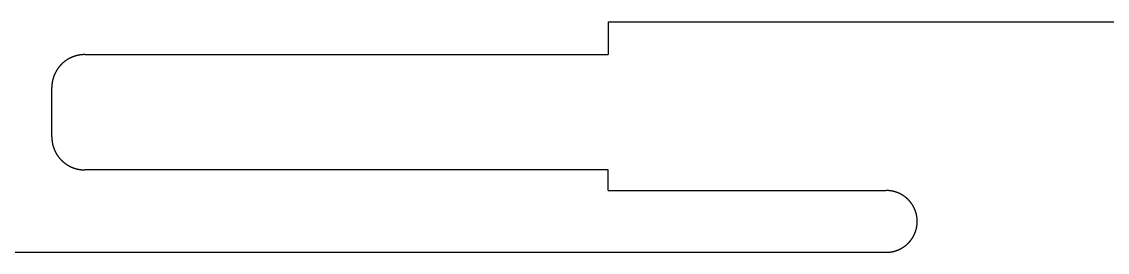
# Model space of a CAD drawing. Header units: millimetres. Extents: x -11 to 340, y -118 to 18.
# Drawn here: x 135.07 to 161.41, y 12.28 to 17.88 of the extents above; entities that cross this region are included whole.
import ezdxf

# ---------------------------------------------------------------- set-up
doc = ezdxf.new("R2010")
doc.units = ezdxf.units.MM
doc.header["$MEASUREMENT"] = 0
doc.layers.add('BLACK', color=7, linetype='CONTINUOUS')

msp = doc.modelspace()

# ---------------------------------------------------------------- linework, layer by layer
at = {"layer": 'BLACK', "linetype": 'Continuous'}
for p, q in [((149.3, 17.882529), (149.3, 17.082529)), ((149.3, 17.882529), (179.3, 17.882529)), ((136.049136, 16.86266), (136.043346, 16.857104)), ((136.054982, 16.868157), (136.049136, 16.86266)), ((136.060881, 16.873595), (136.054982, 16.868157)), ((136.066834, 16.878974), (136.060881, 16.873595)), ((136.07284, 16.884292), (136.066834, 16.878974)), ((136.078898, 16.889551), (136.07284, 16.884292)), ((136.085007, 16.894747), (136.078898, 16.889551)), ((136.091168, 16.899882), (136.085007, 16.894747)), ((136.097378, 16.904955), (136.091168, 16.899882)), ((136.103638, 16.909965), (136.097378, 16.904955)), ((136.109946, 16.914911), (136.103638, 16.909965)), ((136.116302, 16.919793), (136.109946, 16.914911)), ((136.122706, 16.924611), (136.116302, 16.919793)), ((136.129156, 16.929364), (136.122706, 16.924611)), ((136.135653, 16.934051), (136.129156, 16.929364)), ((136.142194, 16.938673), (136.135653, 16.934051)), ((136.14878, 16.943227), (136.142194, 16.938673)), ((136.155409, 16.947715), (136.14878, 16.943227)), ((136.162082, 16.952136), (136.155409, 16.947715)), ((136.168797, 16.956489), (136.162082, 16.952136)), ((136.175553, 16.960773), (136.168797, 16.956489)), ((136.182351, 16.964989), (136.175553, 16.960773)), ((136.189188, 16.969135), (136.182351, 16.964989)), ((136.196065, 16.973212), (136.189188, 16.969135)), ((136.202981, 16.977219), (136.196065, 16.973212)), ((136.209935, 16.981156), (136.202981, 16.977219)), ((136.216927, 16.985022), (136.209935, 16.981156)), ((136.223955, 16.988817), (136.216927, 16.985022)), ((136.231019, 16.992541), (136.223955, 16.988817)), ((136.238118, 16.996192), (136.231019, 16.992541)), ((136.245252, 16.999772), (136.238118, 16.996192)), ((136.25242, 17.00328), (136.245252, 16.999772)), ((136.259621, 17.006714), (136.25242, 17.00328)), ((136.266854, 17.010076), (136.259621, 17.006714)), ((136.274119, 17.013364), (136.266854, 17.010076)), ((136.281416, 17.016579), (136.274119, 17.013364)), ((136.288743, 17.01972), (136.281416, 17.016579)), ((136.2961, 17.022786), (136.288743, 17.01972)), ((136.303486, 17.025779), (136.2961, 17.022786)), ((136.310901, 17.028696), (136.303486, 17.025779)), ((136.318343, 17.031539), (136.310901, 17.028696)), ((136.325813, 17.034307), (136.318343, 17.031539)), ((136.33331, 17.036999), (136.325813, 17.034307)), ((136.340832, 17.039616), (136.33331, 17.036999)), ((136.34838, 17.042157), (136.340832, 17.039616)), ((136.355953, 17.044622), (136.34838, 17.042157)), ((136.36355, 17.047011), (136.355953, 17.044622)), ((136.37117, 17.049323), (136.36355, 17.047011)), ((136.378814, 17.051559), (136.37117, 17.049323)), ((136.38648, 17.053718), (136.378814, 17.051559)), ((136.394167, 17.055801), (136.38648, 17.053718)), ((136.401876, 17.057806), (136.394167, 17.055801)), ((136.409606, 17.059734), (136.401876, 17.057806)), ((136.417356, 17.061585), (136.409606, 17.059734)), ((136.425125, 17.063358), (136.417356, 17.061585)), ((136.432913, 17.065054), (136.425125, 17.063358)), ((136.44072, 17.066672), (136.432913, 17.065054)), ((136.448545, 17.068212), (136.44072, 17.066672)), ((136.456388, 17.069674), (136.448545, 17.068212)), ((136.464247, 17.071058), (136.456388, 17.069674)), ((136.472123, 17.072364), (136.464247, 17.071058)), ((136.480015, 17.073591), (136.472123, 17.072364)), ((136.487922, 17.07474), (136.480015, 17.073591)), ((136.495845, 17.07581), (136.487922, 17.07474)), ((136.503782, 17.076802), (136.495845, 17.07581)), ((136.511733, 17.077715), (136.503782, 17.076802)), ((136.519697, 17.078549), (136.511733, 17.077715)), ((136.527675, 17.079304), (136.519697, 17.078549)), ((136.535666, 17.07998), (136.527675, 17.079304)), ((136.543669, 17.080576), (136.535666, 17.07998)), ((136.551684, 17.081094), (136.543669, 17.080576)), ((136.55971, 17.081532), (136.551684, 17.081094)), ((136.567747, 17.081891), (136.55971, 17.081532)), ((136.575796, 17.08217), (136.567747, 17.081891)), ((136.583854, 17.082369), (136.575796, 17.08217)), ((136.591922, 17.082489), (136.583854, 17.082369)), ((136.6, 17.082529), (136.591922, 17.082489)), ((136.6, 17.082529), (149.3, 17.082529)), ((135.864804, 16.598462), (135.863236, 16.594793)), ((135.86639, 16.602123), (135.864804, 16.598462)), ((135.867995, 16.605777), (135.86639, 16.602123)), ((135.869618, 16.609422), (135.867995, 16.605777)), ((135.87126, 16.613061), (135.869618, 16.609422)), ((135.87292, 16.61669), (135.87126, 16.613061)), ((135.874598, 16.620313), (135.87292, 16.61669)), ((135.876295, 16.623926), (135.874598, 16.620313)), ((135.87801, 16.627532), (135.876295, 16.623926)), ((135.879743, 16.631129), (135.87801, 16.627532)), ((135.881495, 16.634719), (135.879743, 16.631129)), ((135.883264, 16.638298), (135.881495, 16.634719)), ((135.885052, 16.641871), (135.883264, 16.638298)), ((135.886857, 16.645434), (135.885052, 16.641871)), ((135.888681, 16.648989), (135.886857, 16.645434)), ((135.890522, 16.652534), (135.888681, 16.648989)), ((135.892382, 16.656071), (135.890522, 16.652534)), ((135.894259, 16.659599), (135.892382, 16.656071)), ((135.896155, 16.663118), (135.894259, 16.659599)), ((135.898068, 16.666627), (135.896155, 16.663118)), ((135.899999, 16.670128), (135.898068, 16.666627)), ((135.901948, 16.673619), (135.899999, 16.670128)), ((135.903914, 16.677101), (135.901948, 16.673619)), ((135.905898, 16.680572), (135.903914, 16.677101)), ((135.9079, 16.684036), (135.905898, 16.680572)), ((135.909918, 16.687488), (135.9079, 16.684036)), ((135.911955, 16.690931), (135.909918, 16.687488)), ((135.914008, 16.694364), (135.911955, 16.690931)), ((135.91608, 16.697788), (135.914008, 16.694364)), ((135.918168, 16.7012), (135.91608, 16.697788)), ((135.920274, 16.704604), (135.918168, 16.7012)), ((135.922397, 16.707996), (135.920274, 16.704604)), ((135.924538, 16.711379), (135.922397, 16.707996)), ((135.926695, 16.714751), (135.924538, 16.711379)), ((135.928869, 16.718113), (135.926695, 16.714751)), ((135.93106, 16.721464), (135.928869, 16.718113)), ((135.933269, 16.724805), (135.93106, 16.721464)), ((135.935494, 16.728134), (135.933269, 16.724805)), ((135.937736, 16.731453), (135.935494, 16.728134)), ((135.939994, 16.73476), (135.937736, 16.731453)), ((135.94227, 16.738058), (135.939994, 16.73476)), ((135.944562, 16.741343), (135.94227, 16.738058)), ((135.946871, 16.744618), (135.944562, 16.741343)), ((135.949196, 16.747881), (135.946871, 16.744618)), ((135.951538, 16.751133), (135.949196, 16.747881)), ((135.953896, 16.754373), (135.951538, 16.751133)), ((135.95627, 16.757602), (135.953896, 16.754373)), ((135.958661, 16.760819), (135.95627, 16.757602)), ((135.961068, 16.764025), (135.958661, 16.760819)), ((135.963491, 16.767218), (135.961068, 16.764025)), ((135.96593, 16.7704), (135.963491, 16.767218)), ((135.968385, 16.773569), (135.96593, 16.7704)), ((135.970856, 16.776727), (135.968385, 16.773569)), ((135.973343, 16.779873), (135.970856, 16.776727)), ((135.975846, 16.783006), (135.973343, 16.779873)), ((135.978364, 16.786127), (135.975846, 16.783006)), ((135.980899, 16.789235), (135.978364, 16.786127)), ((135.983448, 16.792331), (135.980899, 16.789235)), ((135.986014, 16.795415), (135.983448, 16.792331)), ((135.988594, 16.798485), (135.986014, 16.795415)), ((135.991191, 16.801543), (135.988594, 16.798485)), ((135.993802, 16.804588), (135.991191, 16.801543)), ((135.996429, 16.80762), (135.993802, 16.804588)), ((135.999071, 16.810639), (135.996429, 16.80762)), ((136.001728, 16.813645), (135.999071, 16.810639)), ((136.0044, 16.816638), (136.001728, 16.813645)), ((136.007087, 16.819617), (136.0044, 16.816638)), ((136.009789, 16.822583), (136.007087, 16.819617)), ((136.012506, 16.825536), (136.009789, 16.822583)), ((136.015237, 16.828475), (136.012506, 16.825536)), ((136.017984, 16.831401), (136.015237, 16.828475)), ((136.020744, 16.834312), (136.017984, 16.831401)), ((136.02352, 16.83721), (136.020744, 16.834312)), ((136.026309, 16.840095), (136.02352, 16.83721)), ((136.029113, 16.842965), (136.026309, 16.840095)), ((136.031931, 16.845821), (136.029113, 16.842965)), ((136.03761, 16.851491), (136.031931, 16.845821)), ((136.043346, 16.857104), (136.03761, 16.851491)), ((135.801735, 16.33564), (135.801482, 16.331625)), ((135.802008, 16.339649), (135.801735, 16.33564)), ((135.802301, 16.343657), (135.802008, 16.339649)), ((135.802613, 16.34766), (135.802301, 16.343657)), ((135.802946, 16.351663), (135.802613, 16.34766)), ((135.803298, 16.35566), (135.802946, 16.351663)), ((135.80367, 16.359656), (135.803298, 16.35566)), ((135.804062, 16.363646), (135.80367, 16.359656)), ((135.804474, 16.367635), (135.804062, 16.363646)), ((135.804905, 16.371619), (135.804474, 16.367635)), ((135.805356, 16.375602), (135.804905, 16.371619)), ((135.805827, 16.379578), (135.805356, 16.375602)), ((135.806318, 16.383554), (135.805827, 16.379578)), ((135.806828, 16.387524), (135.806318, 16.383554)), ((135.807358, 16.391492), (135.806828, 16.387524)), ((135.807908, 16.395454), (135.807358, 16.391492)), ((135.808478, 16.399415), (135.807908, 16.395454)), ((135.809067, 16.40337), (135.808478, 16.399415)), ((135.809676, 16.407323), (135.809067, 16.40337)), ((135.810304, 16.41127), (135.809676, 16.407323)), ((135.810953, 16.415215), (135.810304, 16.41127)), ((135.81162, 16.419153), (135.810953, 16.415215)), ((135.812308, 16.42309), (135.81162, 16.419153)), ((135.813015, 16.427021), (135.812308, 16.42309)), ((135.813742, 16.430949), (135.813015, 16.427021)), ((135.814487, 16.434871), (135.813742, 16.430949)), ((135.815253, 16.43879), (135.814487, 16.434871)), ((135.816038, 16.442703), (135.815253, 16.43879)), ((135.816843, 16.446614), (135.816038, 16.442703)), ((135.817667, 16.450518), (135.816843, 16.446614)), ((135.818511, 16.454419), (135.817667, 16.450518)), ((135.819374, 16.458313), (135.818511, 16.454419)), ((135.820257, 16.462205), (135.819374, 16.458313)), ((135.821159, 16.46609), (135.820257, 16.462205)), ((135.82208, 16.469972), (135.821159, 16.46609)), ((135.823021, 16.473846), (135.82208, 16.469972)), ((135.823981, 16.477718), (135.823021, 16.473846)), ((135.824961, 16.481583), (135.823981, 16.477718)), ((135.82596, 16.485444), (135.824961, 16.481583)), ((135.826978, 16.489298), (135.82596, 16.485444)), ((135.828015, 16.493149), (135.826978, 16.489298)), ((135.829072, 16.496992), (135.828015, 16.493149)), ((135.830148, 16.500832), (135.829072, 16.496992)), ((135.831243, 16.504664), (135.830148, 16.500832)), ((135.832358, 16.508493), (135.831243, 16.504664)), ((135.833491, 16.512314), (135.832358, 16.508493)), ((135.834644, 16.516131), (135.833491, 16.512314)), ((135.835816, 16.51994), (135.834644, 16.516131)), ((135.837007, 16.523746), (135.835816, 16.51994)), ((135.838217, 16.527543), (135.837007, 16.523746)), ((135.839447, 16.531336), (135.838217, 16.527543)), ((135.840695, 16.535121), (135.839447, 16.531336)), ((135.841962, 16.538902), (135.840695, 16.535121)), ((135.843248, 16.542674), (135.841962, 16.538902)), ((135.844554, 16.546442), (135.843248, 16.542674)), ((135.845878, 16.550201), (135.844554, 16.546442)), ((135.847221, 16.553956), (135.845878, 16.550201)), ((135.848583, 16.557703), (135.847221, 16.553956)), ((135.849964, 16.561444), (135.848583, 16.557703)), ((135.851364, 16.565177), (135.849964, 16.561444)), ((135.852782, 16.568905), (135.851364, 16.565177)), ((135.854219, 16.572624), (135.852782, 16.568905)), ((135.855676, 16.576338), (135.854219, 16.572624)), ((135.85715, 16.580042), (135.855676, 16.576338)), ((135.858644, 16.583742), (135.85715, 16.580042)), ((135.860156, 16.587432), (135.858644, 16.583742)), ((135.861687, 16.591117), (135.860156, 16.587432)), ((135.863236, 16.594793), (135.861687, 16.591117)), ((135.800014, 16.287302), (135.8, 16.283257)), ((135.8, 16.283257), (135.8, 16.282529)), ((135.8, 15.082529), (135.8, 16.282529)), ((135.800048, 16.291343), (135.800014, 16.287302)), ((135.800101, 16.295384), (135.800048, 16.291343)), ((135.800175, 16.29942), (135.800101, 16.295384)), ((135.800268, 16.303456), (135.800175, 16.29942)), ((135.800382, 16.307487), (135.800268, 16.303456)), ((135.800515, 16.311518), (135.800382, 16.307487)), ((135.800669, 16.315544), (135.800515, 16.311518)), ((135.800842, 16.31957), (135.800669, 16.315544)), ((135.801036, 16.32359), (135.800842, 16.31957)), ((135.801249, 16.327611), (135.801036, 16.32359)), ((135.801482, 16.331625), (135.801249, 16.327611)), ((135.8, 15.082529), (135.80004, 15.074451)), ((135.80004, 15.074451), (135.80016, 15.066383)), ((135.80016, 15.066383), (135.800359, 15.058325)), ((135.800359, 15.058325), (135.800638, 15.050276)), ((135.800638, 15.050276), (135.800997, 15.042239)), ((135.800997, 15.042239), (135.801435, 15.034213)), ((135.801435, 15.034213), (135.801953, 15.026198)), ((135.801953, 15.026198), (135.802549, 15.018195)), ((135.802549, 15.018195), (135.803225, 15.010204)), ((135.803225, 15.010204), (135.80398, 15.002226)), ((135.80398, 15.002226), (135.804814, 14.994262)), ((135.804814, 14.994262), (135.805727, 14.986311)), ((135.805727, 14.986311), (135.806719, 14.978374)), ((135.806719, 14.978374), (135.807789, 14.970451)), ((135.807789, 14.970451), (135.808938, 14.962544)), ((135.808938, 14.962544), (135.810165, 14.954652)), ((135.810165, 14.954652), (135.811471, 14.946776)), ((135.811471, 14.946776), (135.812855, 14.938917)), ((135.812855, 14.938917), (135.814317, 14.931074)), ((135.814317, 14.931074), (135.815857, 14.923249)), ((135.815857, 14.923249), (135.817475, 14.915442)), ((135.817475, 14.915442), (135.819171, 14.907654)), ((135.819171, 14.907654), (135.820944, 14.899884)), ((135.820944, 14.899884), (135.822795, 14.892135)), ((135.822795, 14.892135), (135.824723, 14.884405)), ((135.824723, 14.884405), (135.826728, 14.876696)), ((135.826728, 14.876696), (135.828811, 14.869008)), ((135.828811, 14.869008), (135.83097, 14.861343)), ((135.83097, 14.861343), (135.833206, 14.853699)), ((135.833206, 14.853699), (135.835518, 14.846079)), ((135.835518, 14.846079), (135.837907, 14.838482)), ((135.837907, 14.838482), (135.840372, 14.830909)), ((135.840372, 14.830909), (135.842913, 14.823361)), ((135.842913, 14.823361), (135.84553, 14.815839)), ((135.84553, 14.815839), (135.848222, 14.808342)), ((135.848222, 14.808342), (135.85099, 14.800872)), ((135.85099, 14.800872), (135.853833, 14.79343)), ((135.853833, 14.79343), (135.85675, 14.786015)), ((135.85675, 14.786015), (135.859743, 14.778629)), ((135.859743, 14.778629), (135.862809, 14.771272)), ((135.862809, 14.771272), (135.86595, 14.763945)), ((135.86595, 14.763945), (135.869165, 14.756648)), ((135.869165, 14.756648), (135.872453, 14.749383)), ((135.872453, 14.749383), (135.875815, 14.74215)), ((135.875815, 14.74215), (135.879249, 14.734949)), ((135.879249, 14.734949), (135.882757, 14.727781)), ((135.882757, 14.727781), (135.886337, 14.720647)), ((135.886337, 14.720647), (135.889988, 14.713548)), ((135.889988, 14.713548), (135.893712, 14.706484)), ((135.893712, 14.706484), (135.897507, 14.699456)), ((135.897507, 14.699456), (135.901373, 14.692464)), ((135.901373, 14.692464), (135.90531, 14.68551)), ((135.90531, 14.68551), (135.909317, 14.678594)), ((135.909317, 14.678594), (135.913394, 14.671717)), ((135.913394, 14.671717), (135.91754, 14.66488)), ((135.91754, 14.66488), (135.921756, 14.658082)), ((135.921756, 14.658082), (135.92604, 14.651326)), ((135.92604, 14.651326), (135.930393, 14.644611)), ((135.930393, 14.644611), (135.934814, 14.637938)), ((135.934814, 14.637938), (135.939301, 14.631309)), ((135.939301, 14.631309), (135.943856, 14.624723)), ((135.943856, 14.624723), (135.948478, 14.618182)), ((135.948478, 14.618182), (135.953165, 14.611685)), ((135.953165, 14.611685), (135.957918, 14.605235)), ((135.957918, 14.605235), (135.962736, 14.598832)), ((135.962736, 14.598832), (135.967618, 14.592475)), ((135.967618, 14.592475), (135.972564, 14.586167)), ((135.972564, 14.586167), (135.977574, 14.579907)), ((135.977574, 14.579907), (135.982647, 14.573697)), ((135.982647, 14.573697), (135.987782, 14.567537)), ((135.987782, 14.567537), (135.992978, 14.561427)), ((135.992978, 14.561427), (135.998236, 14.555369)), ((135.998236, 14.555369), (136.003555, 14.549363)), ((136.003555, 14.549363), (136.008934, 14.54341)), ((136.008934, 14.54341), (136.014372, 14.537511)), ((136.014372, 14.537511), (136.019869, 14.531665)), ((136.019869, 14.531665), (136.025425, 14.525875)), ((136.025425, 14.525875), (136.031038, 14.52014)), ((136.031038, 14.52014), (136.036708, 14.514461)), ((136.036708, 14.514461), (136.039564, 14.511642)), ((136.039564, 14.511642), (136.042434, 14.508838)), ((136.042434, 14.508838), (136.045318, 14.506049)), ((136.045318, 14.506049), (136.048217, 14.503273)), ((136.048217, 14.503273), (136.051128, 14.500513)), ((136.051128, 14.500513), (136.054054, 14.497766)), ((136.054054, 14.497766), (136.056993, 14.495035)), ((136.056993, 14.495035), (136.059946, 14.492318)), ((136.059946, 14.492318), (136.062912, 14.489616)), ((136.062912, 14.489616), (136.065891, 14.486929)), ((136.065891, 14.486929), (136.068884, 14.484257)), ((136.068884, 14.484257), (136.07189, 14.4816)), ((136.07189, 14.4816), (136.074909, 14.478958)), ((136.074909, 14.478958), (136.077941, 14.476331)), ((136.077941, 14.476331), (136.080986, 14.47372)), ((136.080986, 14.47372), (136.084044, 14.471123)), ((136.084044, 14.471123), (136.087114, 14.468543)), ((136.087114, 14.468543), (136.090198, 14.465977)), ((136.090198, 14.465977), (136.093294, 14.463428)), ((136.093294, 14.463428), (136.096402, 14.460893)), ((136.096402, 14.460893), (136.099523, 14.458375)), ((136.099523, 14.458375), (136.102656, 14.455872)), ((136.102656, 14.455872), (136.105802, 14.453385)), ((136.105802, 14.453385), (136.108959, 14.450914)), ((136.108959, 14.450914), (136.112129, 14.448459)), ((136.112129, 14.448459), (136.115311, 14.44602)), ((136.115311, 14.44602), (136.118504, 14.443597)), ((136.118504, 14.443597), (136.12171, 14.44119)), ((136.12171, 14.44119), (136.124927, 14.438799)), ((136.124927, 14.438799), (136.128156, 14.436425)), ((136.128156, 14.436425), (136.131396, 14.434067)), ((136.131396, 14.434067), (136.134648, 14.431725)), ((136.134648, 14.431725), (136.137911, 14.4294)), ((136.137911, 14.4294), (136.141186, 14.427091)), ((136.141186, 14.427091), (136.144471, 14.424799)), ((136.144471, 14.424799), (136.147769, 14.422523)), ((136.147769, 14.422523), (136.151076, 14.420265)), ((136.151076, 14.420265), (136.154395, 14.418023)), ((136.154395, 14.418023), (136.157724, 14.415798)), ((136.157724, 14.415798), (136.161065, 14.413589)), ((136.161065, 14.413589), (136.164416, 14.411398)), ((136.164416, 14.411398), (136.167778, 14.409224)), ((136.167778, 14.409224), (136.17115, 14.407067)), ((136.17115, 14.407067), (136.174533, 14.404926)), ((136.174533, 14.404926), (136.177925, 14.402804)), ((136.177925, 14.402804), (136.181329, 14.400697)), ((136.181329, 14.400697), (136.184741, 14.398609)), ((136.184741, 14.398609), (136.188165, 14.396538)), ((136.188165, 14.396538), (136.191598, 14.394484)), ((136.191598, 14.394484), (136.195041, 14.392447)), ((136.195041, 14.392447), (136.198493, 14.390429)), ((136.198493, 14.390429), (136.201957, 14.388427)), ((136.201957, 14.388427), (136.205428, 14.386443)), ((136.205428, 14.386443), (136.20891, 14.384477)), ((136.20891, 14.384477), (136.212401, 14.382528)), ((136.212401, 14.382528), (136.215902, 14.380597)), ((136.215902, 14.380597), (136.219411, 14.378684)), ((136.219411, 14.378684), (136.22293, 14.376789)), ((136.22293, 14.376789), (136.226457, 14.374911)), ((136.226457, 14.374911), (136.229995, 14.373051)), ((136.229995, 14.373051), (136.23354, 14.37121)), ((136.23354, 14.37121), (136.237095, 14.369386)), ((136.237095, 14.369386), (136.240658, 14.367581)), ((136.240658, 14.367581), (136.244231, 14.365793)), ((136.244231, 14.365793), (136.24781, 14.364024)), ((136.24781, 14.364024), (136.2514, 14.362272)), ((136.2514, 14.362272), (136.254997, 14.360539)), ((136.254997, 14.360539), (136.258603, 14.358824)), ((136.258603, 14.358824), (136.262216, 14.357127)), ((136.262216, 14.357127), (136.265839, 14.355449)), ((136.265839, 14.355449), (136.269468, 14.353789)), ((136.269468, 14.353789), (136.273107, 14.352147)), ((136.273107, 14.352147), (136.276752, 14.350524)), ((136.276752, 14.350524), (136.280406, 14.348919)), ((136.280406, 14.348919), (136.284067, 14.347333)), ((136.284067, 14.347333), (136.287736, 14.345765)), ((136.287736, 14.345765), (136.291412, 14.344216)), ((136.291412, 14.344216), (136.295097, 14.342685)), ((136.295097, 14.342685), (136.298787, 14.341173)), ((136.298787, 14.341173), (136.302487, 14.339679)), ((136.302487, 14.339679), (136.306191, 14.338205)), ((136.306191, 14.338205), (136.309905, 14.336748)), ((136.309905, 14.336748), (136.313624, 14.335311)), ((136.313624, 14.335311), (136.317352, 14.333893)), ((136.317352, 14.333893), (136.321085, 14.332493)), ((136.321085, 14.332493), (136.324826, 14.331112)), ((136.324826, 14.331112), (136.328573, 14.32975)), ((136.328573, 14.32975), (136.332328, 14.328407)), ((136.332328, 14.328407), (136.336087, 14.327083)), ((136.336087, 14.327083), (136.339855, 14.325777)), ((136.339855, 14.325777), (136.343627, 14.324491)), ((136.343627, 14.324491), (136.347408, 14.323224)), ((136.347408, 14.323224), (136.351193, 14.321976)), ((136.351193, 14.321976), (136.354986, 14.320746)), ((136.354986, 14.320746), (136.358783, 14.319536)), ((136.358783, 14.319536), (136.362589, 14.318345)), ((136.362589, 14.318345), (136.366398, 14.317173)), ((136.366398, 14.317173), (136.370215, 14.31602)), ((136.370215, 14.31602), (136.374036, 14.314887)), ((136.374036, 14.314887), (136.377865, 14.313772)), ((136.377865, 14.313772), (136.381697, 14.312677)), ((136.381697, 14.312677), (136.385537, 14.311601)), ((136.385537, 14.311601), (136.38938, 14.310544)), ((136.38938, 14.310544), (136.393231, 14.309507)), ((136.393231, 14.309507), (136.397085, 14.308489)), ((136.397085, 14.308489), (136.400946, 14.30749)), ((136.400946, 14.30749), (136.404811, 14.30651)), ((136.404811, 14.30651), (136.408683, 14.30555)), ((136.408683, 14.30555), (136.412557, 14.304609)), ((136.412557, 14.304609), (136.416439, 14.303688)), ((136.416439, 14.303688), (136.420324, 14.302786)), ((136.420324, 14.302786), (136.424216, 14.301903)), ((136.424216, 14.301903), (136.42811, 14.30104)), ((136.42811, 14.30104), (136.432012, 14.300196)), ((136.432012, 14.300196), (136.435915, 14.299372)), ((136.435915, 14.299372), (136.439826, 14.298567)), ((136.439826, 14.298567), (136.443739, 14.297782)), ((136.443739, 14.297782), (136.447658, 14.297016)), ((136.447658, 14.297016), (136.45158, 14.296271)), ((136.45158, 14.296271), (136.455508, 14.295544)), ((136.455508, 14.295544), (136.459439, 14.294837)), ((136.459439, 14.294837), (136.463376, 14.294149)), ((136.463376, 14.294149), (136.467314, 14.293482)), ((136.467314, 14.293482), (136.471259, 14.292833)), ((136.471259, 14.292833), (136.475206, 14.292205)), ((136.475206, 14.292205), (136.479159, 14.291596)), ((136.479159, 14.291596), (136.483114, 14.291007)), ((136.483114, 14.291007), (136.487075, 14.290437)), ((136.487075, 14.290437), (136.491037, 14.289887)), ((136.491037, 14.289887), (136.495005, 14.289357)), ((136.495005, 14.289357), (136.498975, 14.288847)), ((136.498975, 14.288847), (136.502951, 14.288356)), ((136.502951, 14.288356), (136.506927, 14.287885)), ((136.506927, 14.287885), (136.51091, 14.287434)), ((136.51091, 14.287434), (136.514894, 14.287003)), ((136.514894, 14.287003), (136.518883, 14.286591)), ((136.518883, 14.286591), (136.522873, 14.286199)), ((136.522873, 14.286199), (136.526869, 14.285827)), ((136.526869, 14.285827), (136.530866, 14.285475)), ((136.530866, 14.285475), (136.534869, 14.285142)), ((136.534869, 14.285142), (136.538872, 14.28483)), ((136.538872, 14.28483), (136.54288, 14.284537)), ((136.54288, 14.284537), (136.546889, 14.284264)), ((136.546889, 14.284264), (136.550904, 14.284011)), ((136.550904, 14.284011), (136.554919, 14.283778)), ((136.554919, 14.283778), (136.558939, 14.283565)), ((136.558939, 14.283565), (136.562959, 14.283371)), ((136.562959, 14.283371), (136.566985, 14.283198)), ((136.566985, 14.283198), (136.571011, 14.283044)), ((136.571011, 14.283044), (136.575042, 14.282911)), ((136.575042, 14.282911), (136.579073, 14.282797)), ((136.579073, 14.282797), (136.583109, 14.282704)), ((136.583109, 14.282704), (136.587145, 14.28263)), ((136.587145, 14.28263), (136.591186, 14.282577)), ((136.591186, 14.282577), (136.595227, 14.282543)), ((136.595227, 14.282543), (136.599272, 14.282529)), ((136.599272, 14.282529), (136.6, 14.282529)), ((149.3, 14.282529), (136.6, 14.282529)), ((149.3, 13.78), (149.3, 14.282529)), ((149.3, 13.78), (156.05, 13.78)), ((156.050797, 13.78), (156.05, 13.78)), ((156.054714, 13.779985), (156.050797, 13.78)), ((156.058626, 13.779951), (156.054714, 13.779985)), ((156.062539, 13.779897), (156.058626, 13.779951)), ((156.066447, 13.779823), (156.062539, 13.779897)), ((156.070354, 13.779729), (156.066447, 13.779823)), ((156.074257, 13.779615), (156.070354, 13.779729)), ((156.078159, 13.779481), (156.074257, 13.779615)), ((156.082056, 13.779327), (156.078159, 13.779481)), ((156.085954, 13.779153), (156.082056, 13.779327)), ((156.089846, 13.77896), (156.085954, 13.779153)), ((156.093737, 13.778746), (156.089846, 13.77896)), ((156.097623, 13.778512), (156.093737, 13.778746)), ((156.101509, 13.778259), (156.097623, 13.778512)), ((156.10539, 13.777986), (156.101509, 13.778259)), ((156.10927, 13.777692), (156.10539, 13.777986)), ((156.113144, 13.777379), (156.10927, 13.777692)), ((156.117018, 13.777047), (156.113144, 13.777379)), ((156.120886, 13.776694), (156.117018, 13.777047)), ((156.124753, 13.776321), (156.120886, 13.776694)), ((156.128614, 13.775929), (156.124753, 13.776321)), ((156.132475, 13.775517), (156.128614, 13.775929)), ((156.13633, 13.775085), (156.132475, 13.775517)), ((156.140183, 13.774634), (156.13633, 13.775085)), ((156.144031, 13.774162), (156.140183, 13.774634)), ((156.147878, 13.773671), (156.144031, 13.774162)), ((156.151718, 13.77316), (156.147878, 13.773671)), ((156.155558, 13.77263), (156.151718, 13.77316)), ((156.159391, 13.77208), (156.155558, 13.77263)), ((156.163222, 13.77151), (156.159391, 13.77208)), ((156.167048, 13.77092), (156.163222, 13.77151)), ((156.170871, 13.770311), (156.167048, 13.77092)), ((156.174689, 13.769682), (156.170871, 13.770311)), ((156.178504, 13.769034), (156.174689, 13.769682)), ((156.182313, 13.768366), (156.178504, 13.769034)), ((156.186121, 13.767678), (156.182313, 13.768366)), ((156.189921, 13.766971), (156.186121, 13.767678)), ((156.19372, 13.766244), (156.189921, 13.766971)), ((156.197512, 13.765498), (156.19372, 13.766244)), ((156.201301, 13.764732), (156.197512, 13.765498)), ((156.205084, 13.763947), (156.201301, 13.764732)), ((156.208865, 13.763142), (156.205084, 13.763947)), ((156.212638, 13.762318), (156.208865, 13.763142)), ((156.216409, 13.761474), (156.212638, 13.762318)), ((156.220173, 13.760611), (156.216409, 13.761474)), ((156.223934, 13.759728), (156.220173, 13.760611)), ((156.227688, 13.758826), (156.223934, 13.759728)), ((156.23144, 13.757904), (156.227688, 13.758826)), ((156.235183, 13.756964), (156.23144, 13.757904)), ((156.238924, 13.756004), (156.235183, 13.756964)), ((156.242658, 13.755024), (156.238924, 13.756004)), ((156.246388, 13.754025), (156.242658, 13.755024)), ((156.250111, 13.753008), (156.246388, 13.754025)), ((156.25383, 13.75197), (156.250111, 13.753008)), ((156.257542, 13.750914), (156.25383, 13.75197)), ((156.26125, 13.749838), (156.257542, 13.750914)), ((156.26495, 13.748743), (156.26125, 13.749838)), ((156.268647, 13.747629), (156.26495, 13.748743)), ((156.272336, 13.746496), (156.268647, 13.747629)), ((156.276021, 13.745343), (156.272336, 13.746496)), ((156.279697, 13.744172), (156.276021, 13.745343)), ((156.28337, 13.742981), (156.279697, 13.744172)), ((156.287035, 13.741772), (156.28337, 13.742981)), ((156.290695, 13.740543), (156.287035, 13.741772)), ((156.294347, 13.739296), (156.290695, 13.740543)), ((156.297994, 13.738029), (156.294347, 13.739296)), ((156.301633, 13.736744), (156.297994, 13.738029)), ((156.305268, 13.735439), (156.301633, 13.736744)), ((156.308894, 13.734116), (156.305268, 13.735439)), ((156.312515, 13.732774), (156.308894, 13.734116)), ((156.316127, 13.731413), (156.312515, 13.732774)), ((156.319734, 13.730033), (156.316127, 13.731413)), ((156.323332, 13.728635), (156.319734, 13.730033)), ((156.326926, 13.727218), (156.323332, 13.728635)), ((156.33051, 13.725782), (156.326926, 13.727218)), ((156.334088, 13.724327), (156.33051, 13.725782)), ((156.337658, 13.722854), (156.334088, 13.724327)), ((156.341222, 13.721362), (156.337658, 13.722854)), ((156.344777, 13.719852), (156.341222, 13.721362)), ((156.348326, 13.718323), (156.344777, 13.719852)), ((156.351865, 13.716776), (156.348326, 13.718323)), ((156.355399, 13.715209), (156.351865, 13.716776)), ((156.358922, 13.713625), (156.355399, 13.715209)), ((156.36244, 13.712022), (156.358922, 13.713625)), ((156.365948, 13.710402), (156.36244, 13.712022)), ((156.36945, 13.708762), (156.365948, 13.710402)), ((156.372941, 13.707105), (156.36945, 13.708762)), ((156.376426, 13.705428), (156.372941, 13.707105)), ((156.379901, 13.703735), (156.376426, 13.705428)), ((156.383369, 13.702022), (156.379901, 13.703735)), ((156.386827, 13.700292), (156.383369, 13.702022)), ((156.390278, 13.698543), (156.386827, 13.700292)), ((156.393719, 13.696777), (156.390278, 13.698543)), ((156.397153, 13.694993), (156.393719, 13.696777)), ((156.400576, 13.693191), (156.397153, 13.694993)), ((156.403991, 13.69137), (156.400576, 13.693191)), ((156.407396, 13.689533), (156.403991, 13.69137)), ((156.410793, 13.687676), (156.407396, 13.689533)), ((156.41418, 13.685803), (156.410793, 13.687676)), ((156.417558, 13.683912), (156.41418, 13.685803)), ((156.420926, 13.682003), (156.417558, 13.683912)), ((156.424286, 13.680076), (156.420926, 13.682003)), ((156.427634, 13.678132), (156.424286, 13.680076)), ((156.430974, 13.676171), (156.427634, 13.678132)), ((156.434303, 13.674192), (156.430974, 13.676171)), ((156.437624, 13.672195), (156.434303, 13.674192)), ((156.440933, 13.670182), (156.437624, 13.672195)), ((156.444233, 13.66815), (156.440933, 13.670182)), ((156.447522, 13.666102), (156.444233, 13.66815)), ((156.450802, 13.664037), (156.447522, 13.666102)), ((156.45407, 13.661954), (156.450802, 13.664037)), ((156.457329, 13.659854), (156.45407, 13.661954)), ((156.460577, 13.657738), (156.457329, 13.659854)), ((156.463814, 13.655604), (156.460577, 13.657738)), ((156.46704, 13.653454), (156.463814, 13.655604)), ((156.470256, 13.651286), (156.46704, 13.653454)), ((156.473461, 13.649102), (156.470256, 13.651286)), ((156.476655, 13.646901), (156.473461, 13.649102)), ((156.479837, 13.644684), (156.476655, 13.646901)), ((156.483009, 13.64245), (156.479837, 13.644684)), ((156.486169, 13.6402), (156.483009, 13.64245)), ((156.489318, 13.637932), (156.486169, 13.6402)), ((156.492455, 13.635649), (156.489318, 13.637932)), ((156.495581, 13.633349), (156.492455, 13.635649)), ((156.498695, 13.631033), (156.495581, 13.633349)), ((156.501797, 13.628701), (156.498695, 13.631033)), ((156.504888, 13.626352), (156.501797, 13.628701)), ((156.507967, 13.623988), (156.504888, 13.626352)), ((156.511033, 13.621607), (156.507967, 13.623988)), ((156.514088, 13.619211), (156.511033, 13.621607)), ((156.51713, 13.616799), (156.514088, 13.619211)), ((156.52016, 13.61437), (156.51713, 13.616799)), ((156.523177, 13.611927), (156.52016, 13.61437)), ((156.526183, 13.609467), (156.523177, 13.611927)), ((156.529175, 13.606992), (156.526183, 13.609467)), ((156.532155, 13.604502), (156.529175, 13.606992)), ((156.535123, 13.601996), (156.532155, 13.604502)), ((156.538077, 13.599474), (156.535123, 13.601996)), ((156.541019, 13.596938), (156.538077, 13.599474)), ((156.543947, 13.594386), (156.541019, 13.596938)), ((156.546863, 13.591819), (156.543947, 13.594386)), ((156.549765, 13.589237), (156.546863, 13.591819)), ((156.552654, 13.58664), (156.549765, 13.589237)), ((156.55553, 13.584028), (156.552654, 13.58664)), ((156.558392, 13.581401), (156.55553, 13.584028)), ((156.561241, 13.57876), (156.558392, 13.581401)), ((156.564076, 13.576103), (156.561241, 13.57876)), ((156.566898, 13.573433), (156.564076, 13.576103)), ((156.569705, 13.570747), (156.566898, 13.573433)), ((156.572499, 13.568048), (156.569705, 13.570747)), ((156.575279, 13.565334), (156.572499, 13.568048)), ((156.578045, 13.562605), (156.575279, 13.565334)), ((156.580797, 13.559863), (156.578045, 13.562605)), ((156.586258, 13.554335), (156.580797, 13.559863)), ((156.591662, 13.548752), (156.586258, 13.554335)), ((156.597008, 13.543114), (156.591662, 13.548752)), ((156.602295, 13.537422), (156.597008, 13.543114)), ((156.607522, 13.531676), (156.602295, 13.537422)), ((156.61269, 13.525876), (156.607522, 13.531676)), ((156.617798, 13.520025), (156.61269, 13.525876)), ((156.622844, 13.514121), (156.617798, 13.520025)), ((156.627829, 13.508167), (156.622844, 13.514121)), ((156.632751, 13.502163), (156.627829, 13.508167)), ((156.637611, 13.496109), (156.632751, 13.502163)), ((156.642407, 13.490006), (156.637611, 13.496109)), ((156.64714, 13.483855), (156.642407, 13.490006)), ((156.651807, 13.477657), (156.64714, 13.483855)), ((156.65641, 13.471413), (156.651807, 13.477657)), ((156.660948, 13.465122), (156.65641, 13.471413)), ((156.665419, 13.458786), (156.660948, 13.465122)), ((156.669824, 13.452406), (156.665419, 13.458786)), ((156.674162, 13.445983), (156.669824, 13.452406)), ((156.678432, 13.439516), (156.674162, 13.445983)), ((156.682634, 13.433007), (156.678432, 13.439516)), ((156.686769, 13.426456), (156.682634, 13.433007)), ((156.690834, 13.419865), (156.686769, 13.426456)), ((156.69483, 13.413234), (156.690834, 13.419865)), ((156.698756, 13.406564), (156.69483, 13.413234)), ((156.702613, 13.399855), (156.698756, 13.406564)), ((156.706399, 13.393108), (156.702613, 13.399855)), ((156.710114, 13.386324), (156.706399, 13.393108)), ((156.713757, 13.379504), (156.710114, 13.386324)), ((156.71733, 13.372648), (156.713757, 13.379504)), ((156.72083, 13.365757), (156.71733, 13.372648)), ((156.724258, 13.358832), (156.72083, 13.365757)), ((156.727614, 13.351873), (156.724258, 13.358832)), ((156.730896, 13.344882), (156.727614, 13.351873)), ((156.734106, 13.337858), (156.730896, 13.344882)), ((156.737242, 13.330803), (156.734106, 13.337858)), ((156.740304, 13.323718), (156.737242, 13.330803)), ((156.743292, 13.316602), (156.740304, 13.323718)), ((156.746206, 13.309457), (156.743292, 13.316602)), ((156.749045, 13.302283), (156.746206, 13.309457)), ((156.751809, 13.295081), (156.749045, 13.302283)), ((156.754499, 13.287852), (156.751809, 13.295081)), ((156.757112, 13.280597), (156.754499, 13.287852)), ((156.759651, 13.273315), (156.757112, 13.280597)), ((156.762113, 13.266007), (156.759651, 13.273315)), ((156.7645, 13.258675), (156.762113, 13.266007)), ((156.76681, 13.251319), (156.7645, 13.258675)), ((156.769045, 13.243939), (156.76681, 13.251319)), ((156.771202, 13.236536), (156.769045, 13.243939)), ((156.773283, 13.229111), (156.771202, 13.236536)), ((156.775287, 13.221664), (156.773283, 13.229111)), ((156.777214, 13.214196), (156.775287, 13.221664)), ((156.779064, 13.206708), (156.777214, 13.214196)), ((156.780836, 13.199199), (156.779064, 13.206708)), ((156.782531, 13.191671), (156.780836, 13.199199)), ((156.784148, 13.184124), (156.782531, 13.191671)), ((156.785687, 13.176559), (156.784148, 13.184124)), ((156.787149, 13.168976), (156.785687, 13.176559)), ((156.788532, 13.161376), (156.787149, 13.168976)), ((156.789837, 13.153759), (156.788532, 13.161376)), ((156.789682, 12.905311), (156.790311, 12.909128)), ((156.791064, 13.146125), (156.789837, 13.153759)), ((156.790311, 12.909128), (156.79092, 12.912952)), ((156.79092, 12.912952), (156.79151, 12.916777)), ((156.792213, 13.138476), (156.791064, 13.146125)), ((156.79151, 12.916777), (156.79208, 12.920609)), ((156.79208, 12.920609), (156.79263, 12.924442)), ((156.793283, 13.130812), (156.792213, 13.138476)), ((156.79263, 12.924442), (156.79316, 12.928281)), ((156.79316, 12.928281), (156.793671, 12.932122)), ((156.794274, 13.123133), (156.793283, 13.130812)), ((156.793671, 12.932122), (156.794162, 12.935969)), ((156.794162, 12.935969), (156.794634, 12.939816)), ((156.795187, 13.11544), (156.794274, 13.123133)), ((156.794634, 12.939816), (156.795085, 12.94367)), ((156.795085, 12.94367), (156.795517, 12.947525)), ((156.796021, 13.107732), (156.795187, 13.11544)), ((156.795517, 12.947525), (156.795929, 12.951385)), ((156.795929, 12.951385), (156.796321, 12.955247)), ((156.796775, 13.100012), (156.796021, 13.107732)), ((156.796321, 12.955247), (156.796694, 12.959114)), ((156.796694, 12.959114), (156.797047, 12.962982)), ((156.797451, 13.092279), (156.796775, 13.100012)), ((156.797047, 12.962982), (156.797379, 12.966856)), ((156.797379, 12.966856), (156.797692, 12.97073)), ((156.798048, 13.084533), (156.797451, 13.092279)), ((156.797692, 12.97073), (156.797986, 12.97461)), ((156.797986, 12.97461), (156.798259, 12.978491)), ((156.798565, 13.076775), (156.798048, 13.084533)), ((156.798259, 12.978491), (156.798512, 12.982376)), ((156.798512, 12.982376), (156.798746, 12.986263)), ((156.799003, 13.069006), (156.798565, 13.076775)), ((156.798746, 12.986263), (156.79896, 12.990154)), ((156.79896, 12.990154), (156.799153, 12.994046)), ((156.799362, 13.061225), (156.799003, 13.069006)), ((156.799153, 12.994046), (156.799327, 12.997943)), ((156.799327, 12.997943), (156.799481, 13.001841)), ((156.799641, 13.053434), (156.799362, 13.061225)), ((156.799481, 13.001841), (156.799615, 13.005743)), ((156.799615, 13.005743), (156.799729, 13.009646)), ((156.79984, 13.045632), (156.799641, 13.053434)), ((156.799729, 13.009646), (156.799823, 13.013553)), ((156.799823, 13.013553), (156.799897, 13.017461)), ((156.79996, 13.037821), (156.79984, 13.045632)), ((156.799897, 13.017461), (156.799951, 13.021373)), ((156.799951, 13.021373), (156.799985, 13.025286)), ((156.8, 13.03), (156.79996, 13.037821)), ((156.799985, 13.025286), (156.8, 13.029203)), ((156.8, 13.029203), (156.8, 13.03)), ((156.692195, 12.642376), (156.694192, 12.645696)), ((156.694192, 12.645696), (156.696171, 12.649025)), ((156.696171, 12.649025), (156.698132, 12.652366)), ((156.698132, 12.652366), (156.700076, 12.655714)), ((156.700076, 12.655714), (156.702003, 12.659074)), ((156.702003, 12.659074), (156.703912, 12.662441)), ((156.703912, 12.662441), (156.705803, 12.66582)), ((156.705803, 12.66582), (156.707676, 12.669206)), ((156.707676, 12.669206), (156.709533, 12.672604)), ((156.709533, 12.672604), (156.71137, 12.676009)), ((156.71137, 12.676009), (156.713191, 12.679424)), ((156.713191, 12.679424), (156.714993, 12.682847)), ((156.714993, 12.682847), (156.716777, 12.68628)), ((156.716777, 12.68628), (156.718543, 12.689721)), ((156.718543, 12.689721), (156.720292, 12.693172)), ((156.720292, 12.693172), (156.722022, 12.69663)), ((156.722022, 12.69663), (156.723735, 12.700098)), ((156.723735, 12.700098), (156.725428, 12.703573)), ((156.725428, 12.703573), (156.727105, 12.707058)), ((156.727105, 12.707058), (156.728762, 12.71055)), ((156.728762, 12.71055), (156.730402, 12.714052)), ((156.730402, 12.714052), (156.732022, 12.71756)), ((156.732022, 12.71756), (156.733625, 12.721077)), ((156.733625, 12.721077), (156.735209, 12.724601)), ((156.735209, 12.724601), (156.736776, 12.728135)), ((156.736776, 12.728135), (156.738323, 12.731674)), ((156.738323, 12.731674), (156.739852, 12.735223)), ((156.739852, 12.735223), (156.741362, 12.738778)), ((156.741362, 12.738778), (156.742854, 12.742342)), ((156.742854, 12.742342), (156.744327, 12.745911)), ((156.744327, 12.745911), (156.745782, 12.74949)), ((156.745782, 12.74949), (156.747218, 12.753074)), ((156.747218, 12.753074), (156.748635, 12.756667)), ((156.748635, 12.756667), (156.750033, 12.760266)), ((156.750033, 12.760266), (156.751413, 12.763873)), ((156.751413, 12.763873), (156.752774, 12.767485)), ((156.752774, 12.767485), (156.754116, 12.771106)), ((156.754116, 12.771106), (156.755439, 12.774732)), ((156.755439, 12.774732), (156.756744, 12.778366)), ((156.756744, 12.778366), (156.758029, 12.782005)), ((156.758029, 12.782005), (156.759296, 12.785653)), ((156.759296, 12.785653), (156.760543, 12.789305)), ((156.760543, 12.789305), (156.761772, 12.792965)), ((156.761772, 12.792965), (156.762981, 12.796629)), ((156.762981, 12.796629), (156.764172, 12.800302)), ((156.764172, 12.800302), (156.765343, 12.803979)), ((156.765343, 12.803979), (156.766496, 12.807664)), ((156.766496, 12.807664), (156.767629, 12.811352)), ((156.767629, 12.811352), (156.768743, 12.815049)), ((156.768743, 12.815049), (156.769838, 12.81875)), ((156.769838, 12.81875), (156.770914, 12.822458)), ((156.770914, 12.822458), (156.77197, 12.826169)), ((156.77197, 12.826169), (156.773008, 12.829889)), ((156.773008, 12.829889), (156.774025, 12.833612)), ((156.774025, 12.833612), (156.775024, 12.837342)), ((156.775024, 12.837342), (156.776004, 12.841075)), ((156.776004, 12.841075), (156.776964, 12.844816)), ((156.776964, 12.844816), (156.777904, 12.84856)), ((156.777904, 12.84856), (156.778826, 12.852311)), ((156.778826, 12.852311), (156.779728, 12.856065)), ((156.779728, 12.856065), (156.780611, 12.859827)), ((156.780611, 12.859827), (156.781474, 12.863591)), ((156.781474, 12.863591), (156.782318, 12.867362)), ((156.782318, 12.867362), (156.783142, 12.871135)), ((156.783142, 12.871135), (156.783947, 12.874916)), ((156.783947, 12.874916), (156.784732, 12.878698)), ((156.784732, 12.878698), (156.785498, 12.882488)), ((156.785498, 12.882488), (156.786244, 12.88628)), ((156.786244, 12.88628), (156.786971, 12.890079)), ((156.786971, 12.890079), (156.787678, 12.893879)), ((156.787678, 12.893879), (156.788366, 12.897686)), ((156.788366, 12.897686), (156.789034, 12.901495)), ((156.789034, 12.901495), (156.789682, 12.905311)), ((156.419855, 12.377387), (156.426564, 12.381244)), ((156.426564, 12.381244), (156.433234, 12.38517)), ((156.433234, 12.38517), (156.439866, 12.389166)), ((156.439866, 12.389166), (156.446457, 12.393231)), ((156.446457, 12.393231), (156.453007, 12.397365)), ((156.453007, 12.397365), (156.459516, 12.401568)), ((156.459516, 12.401568), (156.465983, 12.405838)), ((156.465983, 12.405838), (156.472407, 12.410176)), ((156.472407, 12.410176), (156.478787, 12.414581)), ((156.478787, 12.414581), (156.485122, 12.419052)), ((156.485122, 12.419052), (156.491413, 12.42359)), ((156.491413, 12.42359), (156.497658, 12.428192)), ((156.497658, 12.428192), (156.503856, 12.43286)), ((156.503856, 12.43286), (156.510006, 12.437593)), ((156.510006, 12.437593), (156.516109, 12.442389)), ((156.516109, 12.442389), (156.522163, 12.447248)), ((156.522163, 12.447248), (156.528167, 12.452171)), ((156.528167, 12.452171), (156.534122, 12.457156)), ((156.534122, 12.457156), (156.540025, 12.462202)), ((156.540025, 12.462202), (156.545876, 12.467309)), ((156.545876, 12.467309), (156.551676, 12.472477)), ((156.551676, 12.472477), (156.557422, 12.477705)), ((156.557422, 12.477705), (156.563114, 12.482992)), ((156.563114, 12.482992), (156.568753, 12.488338)), ((156.568753, 12.488338), (156.574336, 12.493742)), ((156.574336, 12.493742), (156.579863, 12.499203)), ((156.579863, 12.499203), (156.582605, 12.501955)), ((156.582605, 12.501955), (156.585334, 12.504721)), ((156.585334, 12.504721), (156.588048, 12.507501)), ((156.588048, 12.507501), (156.590748, 12.510294)), ((156.590748, 12.510294), (156.593433, 12.513102)), ((156.593433, 12.513102), (156.596104, 12.515924)), ((156.596104, 12.515924), (156.59876, 12.518759)), ((156.59876, 12.518759), (156.601401, 12.521608)), ((156.601401, 12.521608), (156.604028, 12.52447)), ((156.604028, 12.52447), (156.60664, 12.527346)), ((156.60664, 12.527346), (156.609237, 12.530235)), ((156.609237, 12.530235), (156.611819, 12.533137)), ((156.611819, 12.533137), (156.614386, 12.536052)), ((156.614386, 12.536052), (156.616938, 12.538981)), ((156.616938, 12.538981), (156.619474, 12.541923)), ((156.619474, 12.541923), (156.621996, 12.544877)), ((156.621996, 12.544877), (156.624502, 12.547844)), ((156.624502, 12.547844), (156.626992, 12.550824)), ((156.626992, 12.550824), (156.629467, 12.553817)), ((156.629467, 12.553817), (156.631927, 12.556822)), ((156.631927, 12.556822), (156.63437, 12.55984)), ((156.63437, 12.55984), (156.636799, 12.56287)), ((156.636799, 12.56287), (156.639211, 12.565912)), ((156.639211, 12.565912), (156.641607, 12.568967)), ((156.641607, 12.568967), (156.643988, 12.572033)), ((156.643988, 12.572033), (156.646352, 12.575112)), ((156.646352, 12.575112), (156.648701, 12.578202)), ((156.648701, 12.578202), (156.651033, 12.581305)), ((156.651033, 12.581305), (156.653349, 12.584419)), ((156.653349, 12.584419), (156.655649, 12.587545)), ((156.655649, 12.587545), (156.657932, 12.590682)), ((156.657932, 12.590682), (156.6602, 12.593831)), ((156.6602, 12.593831), (156.66245, 12.596991)), ((156.66245, 12.596991), (156.664684, 12.600163)), ((156.664684, 12.600163), (156.666901, 12.603345)), ((156.666901, 12.603345), (156.669103, 12.606539)), ((156.669103, 12.606539), (156.671286, 12.609743)), ((156.671286, 12.609743), (156.673454, 12.612959)), ((156.673454, 12.612959), (156.675604, 12.616185)), ((156.675604, 12.616185), (156.677738, 12.619423)), ((156.677738, 12.619423), (156.679854, 12.62267)), ((156.679854, 12.62267), (156.681954, 12.625929)), ((156.681954, 12.625929), (156.684037, 12.629198)), ((156.684037, 12.629198), (156.686102, 12.632477)), ((156.686102, 12.632477), (156.68815, 12.635766)), ((156.68815, 12.635766), (156.690182, 12.639067)), ((156.690182, 12.639067), (156.692195, 12.642376)), ((28.3, 12.28), (156.05, 12.28)), ((156.05, 12.28), (156.057821, 12.28004)), ((156.057821, 12.28004), (156.065632, 12.28016)), ((156.065632, 12.28016), (156.073434, 12.280359)), ((156.073434, 12.280359), (156.081225, 12.280638)), ((156.081225, 12.280638), (156.089006, 12.280997)), ((156.089006, 12.280997), (156.096775, 12.281435)), ((156.096775, 12.281435), (156.104533, 12.281952)), ((156.104533, 12.281952), (156.112279, 12.282549)), ((156.112279, 12.282549), (156.120012, 12.283225)), ((156.120012, 12.283225), (156.127733, 12.283979)), ((156.127733, 12.283979), (156.13544, 12.284813)), ((156.13544, 12.284813), (156.143133, 12.285726)), ((156.143133, 12.285726), (156.150812, 12.286717)), ((156.150812, 12.286717), (156.158476, 12.287787)), ((156.158476, 12.287787), (156.166126, 12.288936)), ((156.166126, 12.288936), (156.173759, 12.290163)), ((156.173759, 12.290163), (156.181376, 12.291468)), ((156.181376, 12.291468), (156.188976, 12.292851)), ((156.188976, 12.292851), (156.196559, 12.294313)), ((156.196559, 12.294313), (156.204125, 12.295852)), ((156.204125, 12.295852), (156.211672, 12.297469)), ((156.211672, 12.297469), (156.2192, 12.299164)), ((156.2192, 12.299164), (156.226708, 12.300936)), ((156.226708, 12.300936), (156.234197, 12.302786)), ((156.234197, 12.302786), (156.241665, 12.304713)), ((156.241665, 12.304713), (156.249112, 12.306717)), ((156.249112, 12.306717), (156.256537, 12.308798)), ((156.256537, 12.308798), (156.263939, 12.310955)), ((156.263939, 12.310955), (156.271319, 12.313189)), ((156.271319, 12.313189), (156.278676, 12.3155)), ((156.278676, 12.3155), (156.286008, 12.317887)), ((156.286008, 12.317887), (156.293315, 12.320349)), ((156.293315, 12.320349), (156.300597, 12.322888)), ((156.300597, 12.322888), (156.307853, 12.325501)), ((156.307853, 12.325501), (156.315082, 12.328191)), ((156.315082, 12.328191), (156.322284, 12.330955)), ((156.322284, 12.330955), (156.329457, 12.333794)), ((156.329457, 12.333794), (156.336602, 12.336708)), ((156.336602, 12.336708), (156.343718, 12.339696)), ((156.343718, 12.339696), (156.350804, 12.342758)), ((156.350804, 12.342758), (156.357859, 12.345894)), ((156.357859, 12.345894), (156.364882, 12.349103)), ((156.364882, 12.349103), (156.371873, 12.352386)), ((156.371873, 12.352386), (156.378832, 12.355742)), ((156.378832, 12.355742), (156.385757, 12.35917)), ((156.385757, 12.35917), (156.392648, 12.36267)), ((156.392648, 12.36267), (156.399504, 12.366242)), ((156.399504, 12.366242), (156.406324, 12.369886)), ((156.406324, 12.369886), (156.413108, 12.373601)), ((156.413108, 12.373601), (156.419855, 12.377387))]:
    msp.add_line(p, q, dxfattribs=at)

doc.saveas('drawing.dxf')
